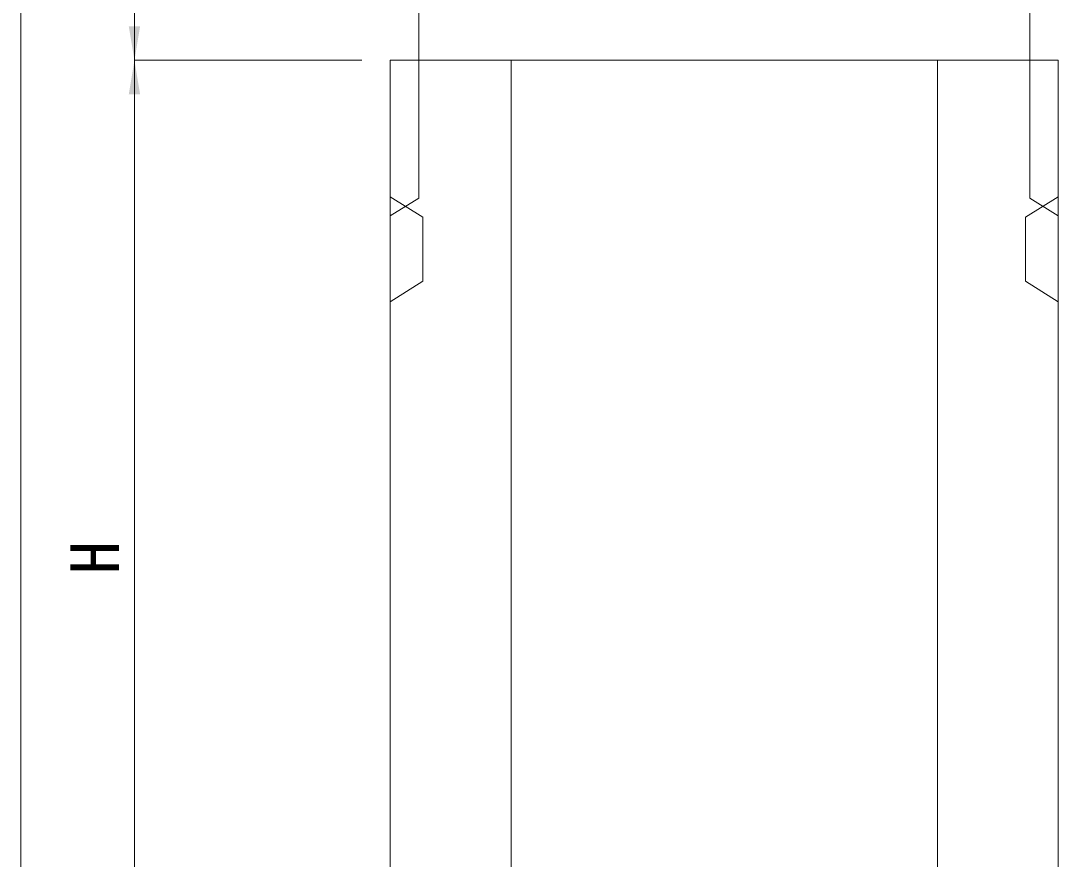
# Model space of a CAD drawing. Units: millimetres at full size, sheet at 1:20; details may follow other scales. Extents: x 0 to 8400, y 0 to 13400.
# Drawn here: x 980 to 1710, y 3225 to 3815 of the extents above; entities that cross this region are included whole.
import ezdxf
from ezdxf.enums import TextEntityAlignment as Align

# ---------------------------------------------------------------- set-up
doc = ezdxf.new("R2010")
doc.units = ezdxf.units.MM
doc.header["$LTSCALE"] = 20
for name, color, linetype, lineweight in [('寸法線', 7, 'Continuous', 13), ('本体', 2, 'Continuous', 20), ('補助線', 8, 'Continuous', 20)]:
    doc.layers.add(name, color=color, linetype=linetype, lineweight=lineweight)
doc.styles.add('ＭＳ ゴシック', font='')
doc.styles.get('ＭＳ ゴシック').set_extended_font_data('MS Gothic')

# ---------------------------------------------------------------- blocks, each defined once
blk = doc.blocks.new('filled_arrow')
at = {"color": 0, "linetype": 'Continuous', "lineweight": -2}
blk.add_solid([(7.5, 1.25), (0, 0), (7.5, -1.25)], dxfattribs=at)

msp = doc.modelspace()

# ---------------------------------------------------------------- linework, layer by layer
at = {"layer": '寸法線'}
for p, q in [((980, 3914.07), (980, 2337.07)), ((1060, 3787.07), (1060, 3914.07)), ((1060, 3087.07), (1060, 3787.07)), ((1200, 3787.07), (1060, 3787.07)), ((1220, 3787.07), (1060, 3787.07))]:
    msp.add_line(p, q, dxfattribs=at)
at = {"layer": '本体'}
for p, q in [((1260, 3914.07), (1260, 3787.07)), ((1690, 3914.07), (1690, 3787.07)), ((1240, 3787.07), (1325, 3787.07)), ((1240, 2337.07), (1240, 3787.07)), ((1260, 3787.07), (1690, 3787.07)), ((1325, 3157.59), (1325, 3787.07)), ((1625, 3787.07), (1710, 3787.07)), ((1625, 3157.59), (1625, 3787.07)), ((1710, 2337.07), (1710, 3787.07))]:
    msp.add_line(p, q, dxfattribs=at)
at = {"layer": '本体', "lineweight": 9}
for p, q in [((1260, 3690.07), (1260, 3787.07)), ((1690, 3690.07), (1690, 3787.07)), ((1240, 3691.07), (1263, 3676.57)), ((1240, 3677.57), (1260, 3690.07)), ((1710, 3691.07), (1687, 3676.57)), ((1690, 3690.07), (1710, 3677.57)), ((1263, 3631.57), (1263, 3676.57)), ((1687, 3631.57), (1687, 3676.57)), ((1263, 3631.57), (1240, 3617.07)), ((1687, 3631.57), (1710, 3617.07))]:
    msp.add_line(p, q, dxfattribs=at)
at = {"layer": '補助線'}
msp.add_line((1325, 3787.07), (1625, 3787.07), dxfattribs=at)

# ---------------------------------------------------------------- block references
at = {"layer": '寸法線', "xscale": 3.2, "yscale": 3.2}
for rotation in [90, 270]:
    msp.add_blockref('filled_arrow', (1060, 3787.07), dxfattribs=dict(at, rotation=rotation))

# ---------------------------------------------------------------- texts
at = {"layer": '寸法線', "style": 'ＭＳ ゴシック'}
msp.add_text('H', height=34.18, rotation=90, dxfattribs=at).set_placement((1032, 3437.07), align=Align.MIDDLE_CENTER)

doc.saveas('drawing.dxf')
